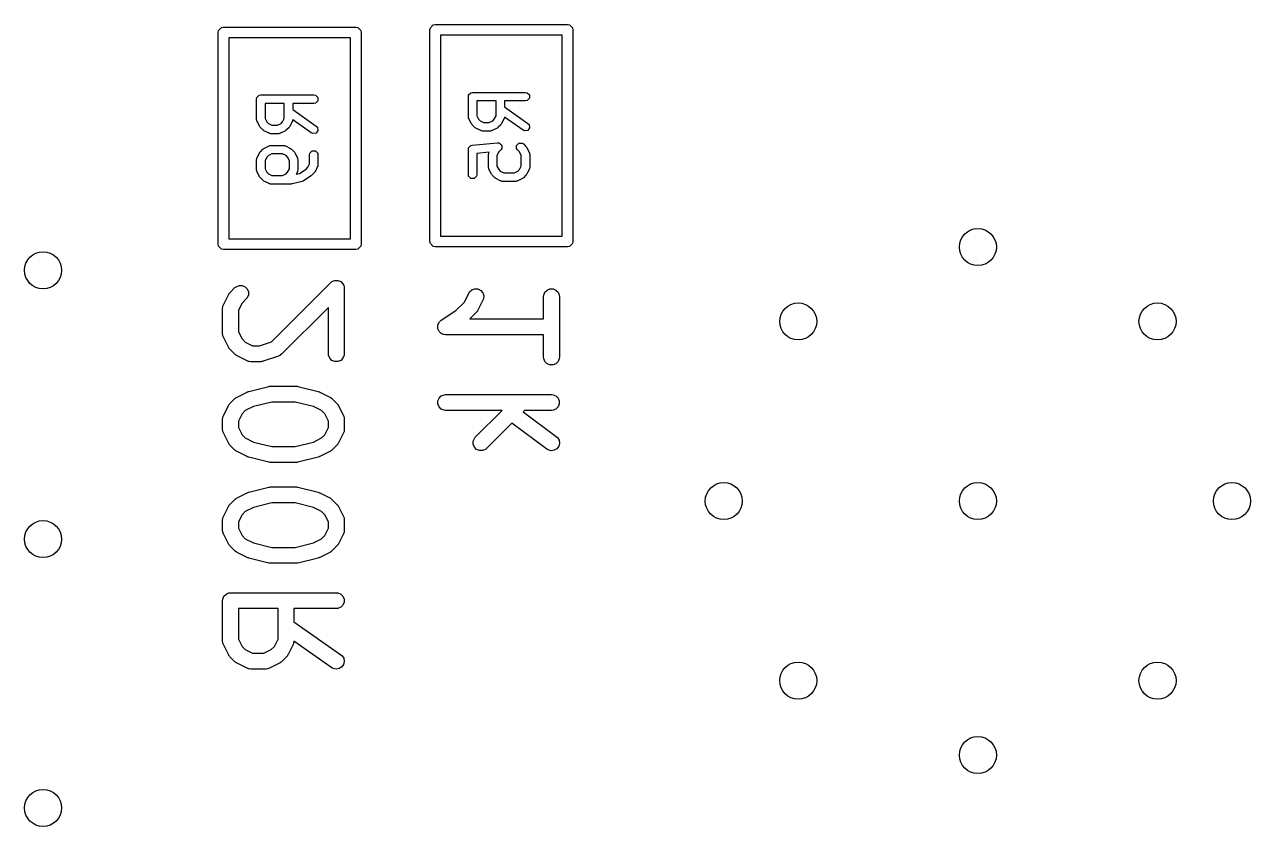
# Model space of a CAD drawing. Extents: x 0.29 to 2.1, y 0.2 to 2.1.
# Drawn here: x 1.6455 to 2.1014, y 0.2789 to 0.5773 of the extents above; entities that cross this region are included whole.
import ezdxf

# ---------------------------------------------------------------- set-up
doc = ezdxf.new("R2010")
doc.units = 0
doc.header["$MEASUREMENT"] = 0
doc.layers.add('BLACK', color=7, linetype='CONTINUOUS')

msp = doc.modelspace()

# ---------------------------------------------------------------- linework, layer by layer
at = {"layer": 'BLACK', "linetype": 'CONTINUOUS'}
for p, q in [((1.71752, 0.57431), (1.71767, 0.57506)), ((1.71767, 0.57506), (1.71873, 0.57613)), ((1.71873, 0.57613), (1.71949, 0.57628)), ((1.71949, 0.57628), (1.7687, 0.57628)), ((1.7687, 0.57628), (1.76945, 0.57613)), ((1.76945, 0.57613), (1.77052, 0.57506)), ((1.77052, 0.57506), (1.77067, 0.57431)), ((1.79626, 0.5753), (1.79641, 0.57605)), ((1.79626, 0.49656), (1.79626, 0.5753)), ((1.79641, 0.57605), (1.79748, 0.57711)), ((1.79748, 0.57711), (1.79823, 0.57726)), ((1.79823, 0.57726), (1.84744, 0.57726)), ((1.84744, 0.57726), (1.84819, 0.57711)), ((1.84819, 0.57711), (1.84926, 0.57605)), ((1.84926, 0.57605), (1.84941, 0.5753)), ((1.84941, 0.5753), (1.84941, 0.49656)), ((1.71752, 0.49557), (1.71752, 0.57431)), ((1.72146, 0.57234), (1.72146, 0.49754)), ((1.76673, 0.57234), (1.72146, 0.57234)), ((1.76673, 0.49754), (1.76673, 0.57234)), ((1.77067, 0.57431), (1.77067, 0.49557)), ((1.8002, 0.57333), (1.8002, 0.49852)), ((1.84547, 0.57333), (1.8002, 0.57333)), ((1.84547, 0.49852), (1.84547, 0.57333)), ((1.81064, 0.55106), (1.81149, 0.55191)), ((1.81149, 0.55191), (1.81209, 0.55203)), ((1.81209, 0.55203), (1.83178, 0.55203)), ((1.83178, 0.55203), (1.83238, 0.55191)), ((1.83238, 0.55191), (1.83323, 0.55106)), ((1.73178, 0.54947), (1.7319, 0.55007)), ((1.73178, 0.54197), (1.73178, 0.54947)), ((1.7319, 0.55007), (1.73275, 0.55093)), ((1.73275, 0.55093), (1.73335, 0.55105)), ((1.73335, 0.55105), (1.75304, 0.55105)), ((1.74209, 0.5479), (1.73493, 0.5479)), ((1.73493, 0.5479), (1.73493, 0.54234)), ((1.74209, 0.54234), (1.74209, 0.5479)), ((1.75304, 0.5479), (1.74524, 0.5479)), ((1.74524, 0.5479), (1.74524, 0.5456)), ((1.75304, 0.55105), (1.75364, 0.55093)), ((1.75364, 0.54802), (1.75304, 0.5479)), ((1.75364, 0.55093), (1.75449, 0.55007)), ((1.75449, 0.54887), (1.75364, 0.54802)), ((1.75449, 0.55007), (1.75449, 0.54887)), ((1.81052, 0.55045), (1.81064, 0.55106)), ((1.81052, 0.54296), (1.81052, 0.55045)), ((1.82083, 0.54888), (1.81367, 0.54888)), ((1.81367, 0.54888), (1.81367, 0.54333)), ((1.82083, 0.54333), (1.82083, 0.54888)), ((1.83178, 0.54888), (1.82398, 0.54888)), ((1.82398, 0.54888), (1.82398, 0.54659)), ((1.83238, 0.549), (1.83178, 0.54888)), ((1.83323, 0.54985), (1.83238, 0.549)), ((1.83323, 0.55106), (1.83323, 0.54985)), ((1.74524, 0.5456), (1.75394, 0.53951)), ((1.81053, 0.54288), (1.81052, 0.54296)), ((1.81052, 0.54284), (1.81053, 0.54288)), ((1.81059, 0.5426), (1.81052, 0.54284)), ((1.81064, 0.54235), (1.81059, 0.5426)), ((1.81367, 0.54333), (1.81432, 0.54201)), ((1.82017, 0.54201), (1.82083, 0.54333)), ((1.82391, 0.5426), (1.82386, 0.54235)), ((1.82395, 0.54276), (1.82391, 0.5426)), ((1.83087, 0.53792), (1.82395, 0.54276)), ((1.82398, 0.54659), (1.83268, 0.5405)), ((1.73179, 0.54189), (1.73178, 0.54197)), ((1.73178, 0.54186), (1.73179, 0.54189)), ((1.73185, 0.54162), (1.73178, 0.54186)), ((1.7319, 0.54137), (1.73185, 0.54162)), ((1.73192, 0.54134), (1.7319, 0.54137)), ((1.73194, 0.54127), (1.73192, 0.54134)), ((1.73288, 0.53939), (1.73194, 0.54127)), ((1.73304, 0.53919), (1.73288, 0.53939)), ((1.73318, 0.53898), (1.73304, 0.53919)), ((1.73411, 0.53805), (1.73318, 0.53898)), ((1.73432, 0.53791), (1.73411, 0.53805)), ((1.73493, 0.54234), (1.73558, 0.54103)), ((1.73558, 0.54103), (1.73616, 0.54045)), ((1.73616, 0.54045), (1.73747, 0.5398)), ((1.73747, 0.5398), (1.73954, 0.5398)), ((1.73954, 0.5398), (1.74086, 0.54045)), ((1.74086, 0.54045), (1.74143, 0.54103)), ((1.74143, 0.54103), (1.74209, 0.54234)), ((1.7429, 0.53805), (1.74269, 0.53791)), ((1.74384, 0.53898), (1.7429, 0.53805)), ((1.74398, 0.53919), (1.74384, 0.53898)), ((1.74413, 0.53939), (1.74398, 0.53919)), ((1.74507, 0.54127), (1.74413, 0.53939)), ((1.74509, 0.54134), (1.74507, 0.54127)), ((1.74512, 0.54137), (1.74509, 0.54134)), ((1.74517, 0.54162), (1.74512, 0.54137)), ((1.74521, 0.54178), (1.74517, 0.54162)), ((1.75213, 0.53693), (1.74521, 0.54178)), ((1.75394, 0.53951), (1.75437, 0.53907)), ((1.75437, 0.53907), (1.75457, 0.53788)), ((1.81066, 0.54233), (1.81064, 0.54235)), ((1.81068, 0.54225), (1.81066, 0.54233)), ((1.81162, 0.54038), (1.81068, 0.54225)), ((1.81178, 0.54018), (1.81162, 0.54038)), ((1.81192, 0.53997), (1.81178, 0.54018)), ((1.81285, 0.53903), (1.81192, 0.53997)), ((1.81306, 0.53889), (1.81285, 0.53903)), ((1.81326, 0.53873), (1.81306, 0.53889)), ((1.81514, 0.5378), (1.81326, 0.53873)), ((1.81432, 0.54201), (1.8149, 0.54144)), ((1.8149, 0.54144), (1.81621, 0.54078)), ((1.81621, 0.54078), (1.81828, 0.54078)), ((1.81828, 0.54078), (1.8196, 0.54144)), ((1.82123, 0.53873), (1.81936, 0.5378)), ((1.8196, 0.54144), (1.82017, 0.54201)), ((1.82143, 0.53889), (1.82123, 0.53873)), ((1.82164, 0.53903), (1.82143, 0.53889)), ((1.82258, 0.53997), (1.82164, 0.53903)), ((1.82272, 0.54018), (1.82258, 0.53997)), ((1.82287, 0.54038), (1.82272, 0.54018)), ((1.82381, 0.54225), (1.82287, 0.54038)), ((1.82383, 0.54233), (1.82381, 0.54225)), ((1.82386, 0.54235), (1.82383, 0.54233)), ((1.83332, 0.53887), (1.83262, 0.53788)), ((1.83268, 0.5405), (1.83311, 0.54005)), ((1.83311, 0.54005), (1.83332, 0.53887)), ((1.73452, 0.53775), (1.73432, 0.53791)), ((1.7364, 0.53681), (1.73452, 0.53775)), ((1.73647, 0.53679), (1.7364, 0.53681)), ((1.7365, 0.53677), (1.73647, 0.53679)), ((1.73675, 0.53672), (1.7365, 0.53677)), ((1.73699, 0.53665), (1.73675, 0.53672)), ((1.73702, 0.53666), (1.73699, 0.53665)), ((1.7371, 0.53665), (1.73702, 0.53666)), ((1.73991, 0.53665), (1.7371, 0.53665)), ((1.73999, 0.53666), (1.73991, 0.53665)), ((1.74003, 0.53665), (1.73999, 0.53666)), ((1.74027, 0.53672), (1.74003, 0.53665)), ((1.74052, 0.53677), (1.74027, 0.53672)), ((1.74054, 0.53679), (1.74052, 0.53677)), ((1.74062, 0.53681), (1.74054, 0.53679)), ((1.74249, 0.53775), (1.74062, 0.53681)), ((1.74269, 0.53791), (1.74249, 0.53775)), ((1.7527, 0.53668), (1.75213, 0.53693)), ((1.75388, 0.53689), (1.7527, 0.53668)), ((1.75457, 0.53788), (1.75388, 0.53689)), ((1.81521, 0.53778), (1.81514, 0.5378)), ((1.81524, 0.53775), (1.81521, 0.53778)), ((1.81549, 0.5377), (1.81524, 0.53775)), ((1.81573, 0.53764), (1.81549, 0.5377)), ((1.81576, 0.53765), (1.81573, 0.53764)), ((1.81584, 0.53763), (1.81576, 0.53765)), ((1.81865, 0.53763), (1.81584, 0.53763)), ((1.81873, 0.53765), (1.81865, 0.53763)), ((1.81877, 0.53764), (1.81873, 0.53765)), ((1.81901, 0.5377), (1.81877, 0.53764)), ((1.81926, 0.53775), (1.81901, 0.5377)), ((1.81928, 0.53778), (1.81926, 0.53775)), ((1.81936, 0.5378), (1.81928, 0.53778)), ((1.83144, 0.53767), (1.83087, 0.53792)), ((1.83262, 0.53788), (1.83144, 0.53767)), ((1.73194, 0.52768), (1.73288, 0.52955)), ((1.73288, 0.52955), (1.73304, 0.52975)), ((1.73304, 0.52975), (1.73318, 0.52996)), ((1.73318, 0.52996), (1.73411, 0.5309)), ((1.73411, 0.5309), (1.73432, 0.53104)), ((1.73432, 0.53104), (1.73452, 0.53119)), ((1.73452, 0.53119), (1.7364, 0.53213)), ((1.73747, 0.52915), (1.73616, 0.52849)), ((1.7364, 0.53213), (1.73647, 0.53215)), ((1.73647, 0.53215), (1.7365, 0.53218)), ((1.7365, 0.53218), (1.73675, 0.53223)), ((1.73675, 0.53223), (1.73699, 0.53229)), ((1.73699, 0.53229), (1.73702, 0.53228)), ((1.73702, 0.53228), (1.7371, 0.5323)), ((1.7371, 0.5323), (1.74179, 0.5323)), ((1.74142, 0.52915), (1.73747, 0.52915)), ((1.74273, 0.52849), (1.74142, 0.52915)), ((1.74179, 0.5323), (1.74187, 0.53228)), ((1.74187, 0.53228), (1.7419, 0.53229)), ((1.7419, 0.53229), (1.74214, 0.53223)), ((1.74214, 0.53223), (1.74239, 0.53218)), ((1.74239, 0.53218), (1.74242, 0.53215)), ((1.74242, 0.53215), (1.74249, 0.53213)), ((1.74249, 0.53213), (1.74437, 0.53119)), ((1.74437, 0.53119), (1.74457, 0.53104)), ((1.74457, 0.53104), (1.74478, 0.5309)), ((1.74478, 0.5309), (1.74571, 0.52996)), ((1.74571, 0.52996), (1.74585, 0.52975)), ((1.74585, 0.52975), (1.74601, 0.52955)), ((1.74601, 0.52955), (1.74695, 0.52768)), ((1.75146, 0.52885), (1.75158, 0.52945)), ((1.75158, 0.52945), (1.75243, 0.5303)), ((1.75243, 0.5303), (1.75364, 0.5303)), ((1.75364, 0.5303), (1.75449, 0.52945)), ((1.75449, 0.52945), (1.75461, 0.52885)), ((1.81052, 0.53077), (1.81059, 0.53115)), ((1.81052, 0.5214), (1.81052, 0.53077)), ((1.81058, 0.53122), (1.81062, 0.53126)), ((1.81059, 0.53115), (1.81058, 0.53122)), ((1.81062, 0.53126), (1.81064, 0.53137)), ((1.81064, 0.53137), (1.81101, 0.53175)), ((1.81101, 0.53175), (1.81135, 0.53216)), ((1.81135, 0.53216), (1.81146, 0.53219)), ((1.81146, 0.53219), (1.81149, 0.53222)), ((1.81149, 0.53222), (1.81157, 0.53222)), ((1.81157, 0.53222), (1.81194, 0.53234)), ((1.81194, 0.53234), (1.82131, 0.53327)), ((1.81829, 0.52981), (1.81367, 0.52934)), ((1.81367, 0.52934), (1.81367, 0.5214)), ((1.81802, 0.52901), (1.81809, 0.52925)), ((1.81803, 0.52897), (1.81802, 0.52901)), ((1.81802, 0.52889), (1.81803, 0.52897)), ((1.81802, 0.52421), (1.81802, 0.52889)), ((1.81809, 0.52925), (1.81814, 0.5295)), ((1.81814, 0.5295), (1.81816, 0.52952)), ((1.81816, 0.52952), (1.81818, 0.5296)), ((1.81818, 0.5296), (1.81829, 0.52981)), ((1.82182, 0.52984), (1.82117, 0.52852)), ((1.82131, 0.53327), (1.82192, 0.53321)), ((1.82258, 0.53059), (1.82182, 0.52984)), ((1.82192, 0.53321), (1.82199, 0.53316)), ((1.82199, 0.53316), (1.82207, 0.53316)), ((1.82207, 0.53316), (1.82244, 0.53279)), ((1.82244, 0.53279), (1.82285, 0.53245)), ((1.82292, 0.5311), (1.82258, 0.53059)), ((1.82285, 0.53245), (1.82286, 0.53237)), ((1.82286, 0.53237), (1.82292, 0.53231)), ((1.82292, 0.53231), (1.82292, 0.53178)), ((1.82292, 0.53178), (1.82297, 0.53125)), ((1.82297, 0.53125), (1.82292, 0.53119)), ((1.82292, 0.53119), (1.82292, 0.5311)), ((1.82845, 0.53231), (1.8293, 0.53316)), ((1.82845, 0.5311), (1.82845, 0.53231)), ((1.82879, 0.53059), (1.82845, 0.5311)), ((1.82955, 0.52984), (1.82879, 0.53059)), ((1.8293, 0.53316), (1.83051, 0.53316)), ((1.8302, 0.52852), (1.82955, 0.52984)), ((1.83051, 0.53316), (1.83102, 0.53282)), ((1.83102, 0.53282), (1.83195, 0.53188)), ((1.83195, 0.53188), (1.83209, 0.53167)), ((1.83209, 0.53167), (1.83225, 0.53147)), ((1.83225, 0.53147), (1.83319, 0.5296)), ((1.83319, 0.5296), (1.83321, 0.52952)), ((1.83321, 0.52952), (1.83323, 0.5295)), ((1.83323, 0.5295), (1.83328, 0.52925)), ((1.83328, 0.52925), (1.83335, 0.52901)), ((1.83335, 0.52901), (1.83334, 0.52897)), ((1.83334, 0.52897), (1.83335, 0.52889)), ((1.83335, 0.52889), (1.83335, 0.52421)), ((1.73178, 0.52708), (1.73185, 0.52733)), ((1.73179, 0.52705), (1.73178, 0.52708)), ((1.73178, 0.52697), (1.73179, 0.52705)), ((1.73178, 0.52322), (1.73178, 0.52697)), ((1.73185, 0.52733), (1.7319, 0.52758)), ((1.7319, 0.52758), (1.73192, 0.5276)), ((1.73192, 0.5276), (1.73194, 0.52768)), ((1.73558, 0.52792), (1.73493, 0.5266)), ((1.73493, 0.5266), (1.73493, 0.5236)), ((1.73616, 0.52849), (1.73558, 0.52792)), ((1.74331, 0.52792), (1.74273, 0.52849)), ((1.74396, 0.5266), (1.74331, 0.52792)), ((1.74396, 0.5236), (1.74396, 0.5266)), ((1.74695, 0.52768), (1.74697, 0.5276)), ((1.74697, 0.5276), (1.74699, 0.52758)), ((1.74699, 0.52758), (1.74704, 0.52733)), ((1.74704, 0.52733), (1.74711, 0.52708)), ((1.74711, 0.52708), (1.7471, 0.52705)), ((1.7471, 0.52705), (1.74711, 0.52697)), ((1.74711, 0.52697), (1.74711, 0.52322)), ((1.75081, 0.52416), (1.75146, 0.52547)), ((1.75146, 0.52547), (1.75146, 0.52885)), ((1.75445, 0.52439), (1.75351, 0.52252)), ((1.75447, 0.52447), (1.75445, 0.52439)), ((1.75449, 0.5245), (1.75447, 0.52447)), ((1.75454, 0.52474), (1.75449, 0.5245)), ((1.75461, 0.52499), (1.75454, 0.52474)), ((1.75461, 0.5251), (1.7546, 0.52502)), ((1.7546, 0.52502), (1.75461, 0.52499)), ((1.75461, 0.52885), (1.75461, 0.5251)), ((1.82117, 0.52852), (1.82117, 0.52458)), ((1.82117, 0.52458), (1.82182, 0.52327)), ((1.82955, 0.52327), (1.8302, 0.52458)), ((1.8302, 0.52458), (1.8302, 0.52852)), ((1.73179, 0.52315), (1.73178, 0.52322)), ((1.73178, 0.52311), (1.73179, 0.52315)), ((1.73185, 0.52287), (1.73178, 0.52311)), ((1.7319, 0.52262), (1.73185, 0.52287)), ((1.73192, 0.5226), (1.7319, 0.52262)), ((1.73194, 0.52252), (1.73192, 0.5226)), ((1.73288, 0.52064), (1.73194, 0.52252)), ((1.73304, 0.52045), (1.73288, 0.52064)), ((1.73318, 0.52024), (1.73304, 0.52045)), ((1.73411, 0.5193), (1.73318, 0.52024)), ((1.73493, 0.5236), (1.73558, 0.52228)), ((1.73558, 0.52228), (1.73616, 0.52171)), ((1.73616, 0.52171), (1.73747, 0.52105)), ((1.73747, 0.52105), (1.74142, 0.52105)), ((1.74142, 0.52105), (1.74273, 0.52171)), ((1.74273, 0.52171), (1.74331, 0.52228)), ((1.74331, 0.52228), (1.74396, 0.5236)), ((1.74695, 0.52252), (1.74647, 0.52156)), ((1.74647, 0.52156), (1.7477, 0.52187)), ((1.74697, 0.5226), (1.74695, 0.52252)), ((1.74699, 0.52262), (1.74697, 0.5226)), ((1.74704, 0.52287), (1.74699, 0.52262)), ((1.74711, 0.52311), (1.74704, 0.52287)), ((1.74711, 0.52322), (1.7471, 0.52315)), ((1.7471, 0.52315), (1.74711, 0.52311)), ((1.7477, 0.52187), (1.75016, 0.52351)), ((1.75204, 0.52098), (1.74922, 0.5191)), ((1.75016, 0.52351), (1.75081, 0.52416)), ((1.75215, 0.52109), (1.75204, 0.52098)), ((1.75228, 0.52117), (1.75215, 0.52109)), ((1.75321, 0.52211), (1.75228, 0.52117)), ((1.75335, 0.52232), (1.75321, 0.52211)), ((1.75351, 0.52252), (1.75335, 0.52232)), ((1.81064, 0.52079), (1.81052, 0.5214)), ((1.81149, 0.51994), (1.81064, 0.52079)), ((1.8127, 0.51994), (1.81149, 0.51994)), ((1.81355, 0.52079), (1.8127, 0.51994)), ((1.81367, 0.5214), (1.81355, 0.52079)), ((1.81803, 0.52413), (1.81802, 0.52421)), ((1.81802, 0.5241), (1.81803, 0.52413)), ((1.81809, 0.52385), (1.81802, 0.5241)), ((1.81814, 0.52361), (1.81809, 0.52385)), ((1.81816, 0.52358), (1.81814, 0.52361)), ((1.81818, 0.5235), (1.81816, 0.52358)), ((1.81912, 0.52163), (1.81818, 0.5235)), ((1.81928, 0.52143), (1.81912, 0.52163)), ((1.81942, 0.52122), (1.81928, 0.52143)), ((1.82035, 0.52028), (1.81942, 0.52122)), ((1.82056, 0.52014), (1.82035, 0.52028)), ((1.82076, 0.51999), (1.82056, 0.52014)), ((1.82264, 0.51905), (1.82076, 0.51999)), ((1.82182, 0.52327), (1.8224, 0.52269)), ((1.8224, 0.52269), (1.82371, 0.52203)), ((1.82371, 0.52203), (1.82766, 0.52203)), ((1.82766, 0.52203), (1.82897, 0.52269)), ((1.83061, 0.51999), (1.82873, 0.51905)), ((1.82897, 0.52269), (1.82955, 0.52327)), ((1.83081, 0.52014), (1.83061, 0.51999)), ((1.83102, 0.52028), (1.83081, 0.52014)), ((1.83195, 0.52122), (1.83102, 0.52028)), ((1.83209, 0.52143), (1.83195, 0.52122)), ((1.83225, 0.52163), (1.83209, 0.52143)), ((1.83319, 0.5235), (1.83225, 0.52163)), ((1.83321, 0.52358), (1.83319, 0.5235)), ((1.83323, 0.52361), (1.83321, 0.52358)), ((1.83328, 0.52385), (1.83323, 0.52361)), ((1.83335, 0.5241), (1.83328, 0.52385)), ((1.83335, 0.52421), (1.83334, 0.52413)), ((1.83334, 0.52413), (1.83335, 0.5241)), ((1.73432, 0.51916), (1.73411, 0.5193)), ((1.73452, 0.519), (1.73432, 0.51916)), ((1.7364, 0.51807), (1.73452, 0.519)), ((1.73647, 0.51804), (1.7364, 0.51807)), ((1.7365, 0.51802), (1.73647, 0.51804)), ((1.73675, 0.51797), (1.7365, 0.51802)), ((1.73699, 0.5179), (1.73675, 0.51797)), ((1.73702, 0.51791), (1.73699, 0.5179)), ((1.7371, 0.5179), (1.73702, 0.51791)), ((1.7446, 0.5179), (1.7371, 0.5179)), ((1.74479, 0.51794), (1.7446, 0.5179)), ((1.74498, 0.51795), (1.74479, 0.51794)), ((1.74873, 0.51888), (1.74498, 0.51795)), ((1.74898, 0.519), (1.74873, 0.51888)), ((1.74922, 0.5191), (1.74898, 0.519)), ((1.82271, 0.51903), (1.82264, 0.51905)), ((1.82274, 0.519), (1.82271, 0.51903)), ((1.82299, 0.51895), (1.82274, 0.519)), ((1.82323, 0.51889), (1.82299, 0.51895)), ((1.82326, 0.5189), (1.82323, 0.51889)), ((1.82334, 0.51888), (1.82326, 0.5189)), ((1.82803, 0.51888), (1.82334, 0.51888)), ((1.82811, 0.5189), (1.82803, 0.51888)), ((1.82814, 0.51889), (1.82811, 0.5189)), ((1.82838, 0.51895), (1.82814, 0.51889)), ((1.82863, 0.519), (1.82838, 0.51895)), ((1.82866, 0.51903), (1.82863, 0.519)), ((1.82873, 0.51905), (1.82866, 0.51903)), ((1.72146, 0.49754), (1.76673, 0.49754)), ((1.8002, 0.49852), (1.84547, 0.49852)), ((1.71767, 0.49482), (1.71752, 0.49557)), ((1.71873, 0.49375), (1.71767, 0.49482)), ((1.71949, 0.4936), (1.71873, 0.49375)), ((1.7687, 0.4936), (1.71949, 0.4936)), ((1.76945, 0.49375), (1.7687, 0.4936)), ((1.77052, 0.49482), (1.76945, 0.49375)), ((1.77067, 0.49557), (1.77052, 0.49482)), ((1.79641, 0.4958), (1.79626, 0.49656)), ((1.79748, 0.49474), (1.79641, 0.4958)), ((1.79823, 0.49459), (1.79748, 0.49474)), ((1.84744, 0.49459), (1.79823, 0.49459)), ((1.84819, 0.49474), (1.84744, 0.49459)), ((1.84926, 0.4958), (1.84819, 0.49474)), ((1.84941, 0.49656), (1.84926, 0.4958)), ((1.72187, 0.4775), (1.72374, 0.47938)), ((1.72374, 0.47938), (1.72419, 0.47974)), ((1.72419, 0.47974), (1.72525, 0.48018)), ((1.72525, 0.48018), (1.72641, 0.48018)), ((1.72641, 0.48018), (1.72747, 0.47974)), ((1.72747, 0.47974), (1.72828, 0.47893)), ((1.72828, 0.47893), (1.72873, 0.47786)), ((1.73736, 0.45925), (1.75936, 0.48125)), ((1.75936, 0.48125), (1.75981, 0.48162)), ((1.75981, 0.48162), (1.76056, 0.48193)), ((1.76056, 0.48193), (1.76087, 0.48206)), ((1.76087, 0.48206), (1.76203, 0.48206)), ((1.76203, 0.48206), (1.76309, 0.48162)), ((1.76309, 0.48162), (1.7639, 0.4808)), ((1.7639, 0.4808), (1.76416, 0.48018)), ((1.76416, 0.48018), (1.76435, 0.47974)), ((1.76435, 0.47974), (1.7644, 0.47916)), ((1.7644, 0.47916), (1.7644, 0.45479)), ((1.81187, 0.47861), (1.81296, 0.47897)), ((1.81296, 0.47897), (1.81411, 0.47889)), ((1.81411, 0.47889), (1.81514, 0.47837)), ((1.83981, 0.4785), (1.84087, 0.47894)), ((1.84087, 0.47894), (1.84203, 0.47894)), ((1.84203, 0.47894), (1.84309, 0.4785)), ((1.71944, 0.47298), (1.72131, 0.47673)), ((1.72131, 0.47673), (1.72147, 0.47698)), ((1.72147, 0.47698), (1.7215, 0.47705)), ((1.7215, 0.47705), (1.72157, 0.47713)), ((1.72157, 0.47713), (1.72162, 0.47722)), ((1.72162, 0.47722), (1.72168, 0.47727)), ((1.72168, 0.47727), (1.72187, 0.4775)), ((1.72792, 0.4752), (1.72638, 0.47366)), ((1.72828, 0.47565), (1.72792, 0.4752)), ((1.72873, 0.47671), (1.72828, 0.47565)), ((1.72873, 0.47786), (1.72873, 0.47671)), ((1.80903, 0.47404), (1.81069, 0.47736)), ((1.81069, 0.47736), (1.811, 0.47785)), ((1.811, 0.47785), (1.81187, 0.47861)), ((1.81597, 0.47472), (1.81409, 0.47097)), ((1.81514, 0.47837), (1.81589, 0.4775)), ((1.81589, 0.4775), (1.81626, 0.47641)), ((1.81618, 0.47526), (1.81597, 0.47472)), ((1.81626, 0.47641), (1.81618, 0.47526)), ((1.8385, 0.47604), (1.83855, 0.47662)), ((1.8385, 0.46775), (1.8385, 0.47604)), ((1.83855, 0.47662), (1.83899, 0.47768)), ((1.83899, 0.47768), (1.83981, 0.4785)), ((1.84309, 0.4785), (1.8439, 0.47768)), ((1.8439, 0.47768), (1.84435, 0.47662)), ((1.84435, 0.47662), (1.8444, 0.47604)), ((1.8444, 0.47604), (1.8444, 0.45355)), ((1.71913, 0.47166), (1.71918, 0.47224)), ((1.71913, 0.46229), (1.71913, 0.47166)), ((1.71918, 0.47224), (1.71922, 0.47234)), ((1.71922, 0.47234), (1.71923, 0.47244)), ((1.71923, 0.47244), (1.71944, 0.47298)), ((1.72638, 0.47366), (1.72503, 0.47097)), ((1.72503, 0.47097), (1.72503, 0.46299)), ((1.7585, 0.47203), (1.74104, 0.45458)), ((1.7585, 0.45479), (1.7585, 0.47203)), ((1.80044, 0.46725), (1.80582, 0.47084)), ((1.80582, 0.47084), (1.80903, 0.47404)), ((1.81354, 0.4702), (1.81108, 0.46775)), ((1.81373, 0.47043), (1.81354, 0.4702)), ((1.81379, 0.47048), (1.81373, 0.47043)), ((1.81384, 0.47057), (1.81379, 0.47048)), ((1.81391, 0.47065), (1.81384, 0.47057)), ((1.81394, 0.47072), (1.81391, 0.47065)), ((1.81409, 0.47097), (1.81394, 0.47072)), ((1.79913, 0.4648), (1.79918, 0.46508)), ((1.79918, 0.46537), (1.7993, 0.46564)), ((1.79918, 0.46508), (1.79918, 0.46537)), ((1.7993, 0.46564), (1.79935, 0.46593)), ((1.79935, 0.46593), (1.79951, 0.46617)), ((1.79951, 0.46617), (1.79962, 0.46643)), ((1.79962, 0.46643), (1.79983, 0.46664)), ((1.79983, 0.46664), (1.79999, 0.46688)), ((1.79999, 0.46688), (1.80044, 0.46725)), ((1.80044, 0.46725), (1.80044, 0.46725)), ((1.80044, 0.46725), (1.80044, 0.46725)), ((1.80044, 0.46725), (1.80044, 0.46725)), ((1.81108, 0.46775), (1.8385, 0.46775)), ((1.71918, 0.46171), (1.71913, 0.46229)), ((1.71922, 0.46162), (1.71918, 0.46171)), ((1.71923, 0.46151), (1.71922, 0.46162)), ((1.71944, 0.46097), (1.71923, 0.46151)), ((1.72131, 0.45722), (1.71944, 0.46097)), ((1.72503, 0.46299), (1.72638, 0.46029)), ((1.79918, 0.46451), (1.79913, 0.4648)), ((1.79918, 0.46422), (1.79918, 0.46451)), ((1.79929, 0.46395), (1.79918, 0.46422)), ((1.79935, 0.46367), (1.79929, 0.46395)), ((1.79951, 0.46342), (1.79935, 0.46367)), ((1.79962, 0.46315), (1.79951, 0.46342)), ((1.79983, 0.46295), (1.79962, 0.46315)), ((1.79999, 0.46271), (1.79983, 0.46295)), ((1.80023, 0.46255), (1.79999, 0.46271)), ((1.80044, 0.46234), (1.80023, 0.46255)), ((1.80071, 0.46223), (1.80044, 0.46234)), ((1.80095, 0.46207), (1.80071, 0.46223)), ((1.80123, 0.46201), (1.80095, 0.46207)), ((1.8015, 0.4619), (1.80123, 0.46201)), ((1.80207, 0.46184), (1.8015, 0.4619)), ((1.80208, 0.46184), (1.80207, 0.46184)), ((1.8385, 0.46184), (1.80208, 0.46184)), ((1.80208, 0.46184), (1.80208, 0.46184)), ((1.80208, 0.46184), (1.80208, 0.46184)), ((1.8385, 0.45355), (1.8385, 0.46184)), ((1.72147, 0.45697), (1.72131, 0.45722)), ((1.7215, 0.4569), (1.72147, 0.45697)), ((1.72157, 0.45682), (1.7215, 0.4569)), ((1.72162, 0.45673), (1.72157, 0.45682)), ((1.72168, 0.45668), (1.72162, 0.45673)), ((1.72187, 0.45645), (1.72168, 0.45668)), ((1.72374, 0.45458), (1.72187, 0.45645)), ((1.72638, 0.46029), (1.72758, 0.45909)), ((1.72758, 0.45909), (1.73028, 0.45774)), ((1.73028, 0.45774), (1.73285, 0.45774)), ((1.73285, 0.45774), (1.73736, 0.45925)), ((1.72397, 0.45439), (1.72374, 0.45458)), ((1.72402, 0.45433), (1.72397, 0.45439)), ((1.72411, 0.45428), (1.72402, 0.45433)), ((1.72419, 0.45421), (1.72411, 0.45428)), ((1.72426, 0.45418), (1.72419, 0.45421)), ((1.72451, 0.45402), (1.72426, 0.45418)), ((1.72826, 0.45215), (1.72451, 0.45402)), ((1.7288, 0.45194), (1.72826, 0.45215)), ((1.7289, 0.45193), (1.7288, 0.45194)), ((1.729, 0.45189), (1.7289, 0.45193)), ((1.72958, 0.45184), (1.729, 0.45189)), ((1.73333, 0.45184), (1.72958, 0.45184)), ((1.73362, 0.45187), (1.73333, 0.45184)), ((1.7337, 0.45186), (1.73362, 0.45187)), ((1.7338, 0.45188), (1.7337, 0.45186)), ((1.7339, 0.45189), (1.7338, 0.45188)), ((1.73398, 0.45192), (1.7339, 0.45189)), ((1.73426, 0.45199), (1.73398, 0.45192)), ((1.73989, 0.45386), (1.73426, 0.45199)), ((1.74041, 0.4541), (1.73989, 0.45386)), ((1.74049, 0.45417), (1.74041, 0.4541)), ((1.74059, 0.45421), (1.74049, 0.45417)), ((1.74104, 0.45458), (1.74059, 0.45421)), ((1.75855, 0.45421), (1.7585, 0.45479)), ((1.75899, 0.45315), (1.75855, 0.45421)), ((1.75981, 0.45233), (1.75899, 0.45315)), ((1.76087, 0.45189), (1.75981, 0.45233)), ((1.76203, 0.45189), (1.76087, 0.45189)), ((1.76309, 0.45233), (1.76203, 0.45189)), ((1.7639, 0.45315), (1.76309, 0.45233)), ((1.76435, 0.45421), (1.7639, 0.45315)), ((1.7644, 0.45479), (1.76435, 0.45421)), ((1.83855, 0.45297), (1.8385, 0.45355)), ((1.83899, 0.4519), (1.83855, 0.45297)), ((1.83981, 0.45109), (1.83899, 0.4519)), ((1.8439, 0.4519), (1.84309, 0.45109)), ((1.84435, 0.45297), (1.8439, 0.4519)), ((1.8444, 0.45355), (1.84435, 0.45297)), ((1.84087, 0.45065), (1.83981, 0.45109)), ((1.84203, 0.45065), (1.84087, 0.45065)), ((1.84309, 0.45109), (1.84203, 0.45065)), ((1.72886, 0.44078), (1.73636, 0.44266)), ((1.73636, 0.44266), (1.73646, 0.44267)), ((1.73646, 0.44267), (1.7365, 0.44269)), ((1.7365, 0.44269), (1.73672, 0.44271)), ((1.73672, 0.44271), (1.73693, 0.44274)), ((1.73693, 0.44274), (1.73698, 0.44273)), ((1.73698, 0.44273), (1.73708, 0.44274)), ((1.73708, 0.44274), (1.74645, 0.44274)), ((1.74645, 0.44274), (1.74655, 0.44273)), ((1.74655, 0.44273), (1.74659, 0.44274)), ((1.74659, 0.44274), (1.74681, 0.44271)), ((1.74681, 0.44271), (1.74703, 0.44269)), ((1.74703, 0.44269), (1.74707, 0.44267)), ((1.74707, 0.44267), (1.74717, 0.44266)), ((1.74717, 0.44266), (1.75467, 0.44078)), ((1.72187, 0.43626), (1.72374, 0.43813)), ((1.72374, 0.43813), (1.72397, 0.43832)), ((1.72397, 0.43832), (1.72402, 0.43838)), ((1.72402, 0.43838), (1.72411, 0.43843)), ((1.72411, 0.43843), (1.72419, 0.4385)), ((1.72419, 0.4385), (1.72426, 0.43853)), ((1.72426, 0.43853), (1.72451, 0.43868)), ((1.72451, 0.43868), (1.72826, 0.44056)), ((1.72826, 0.44056), (1.7283, 0.44057)), ((1.7283, 0.44057), (1.72832, 0.44059)), ((1.72832, 0.44059), (1.72856, 0.44067)), ((1.72856, 0.44067), (1.7288, 0.44077)), ((1.7288, 0.44077), (1.72882, 0.44077)), ((1.72882, 0.44077), (1.72886, 0.44078)), ((1.75467, 0.44078), (1.75471, 0.44077)), ((1.75471, 0.44077), (1.75473, 0.44077)), ((1.75473, 0.44077), (1.75497, 0.44067)), ((1.75497, 0.44067), (1.75521, 0.44059)), ((1.75521, 0.44059), (1.75523, 0.44057)), ((1.75523, 0.44057), (1.75527, 0.44056)), ((1.75527, 0.44056), (1.75902, 0.43868)), ((1.75902, 0.43868), (1.75927, 0.43853)), ((1.75927, 0.43853), (1.75934, 0.4385)), ((1.75934, 0.4385), (1.75942, 0.43843)), ((1.75942, 0.43843), (1.75951, 0.43838)), ((1.75951, 0.43838), (1.75956, 0.43832)), ((1.75956, 0.43832), (1.75979, 0.43813)), ((1.75979, 0.43813), (1.76166, 0.43626)), ((1.79918, 0.43725), (1.79962, 0.43831)), ((1.79962, 0.43831), (1.80044, 0.43913)), ((1.80044, 0.43913), (1.8015, 0.43957)), ((1.8015, 0.43957), (1.80208, 0.43963)), ((1.80208, 0.43963), (1.84145, 0.43963)), ((1.84145, 0.43963), (1.84203, 0.43957)), ((1.84203, 0.43957), (1.84309, 0.43913)), ((1.84309, 0.43913), (1.8439, 0.43831)), ((1.8439, 0.43831), (1.84435, 0.43725)), ((1.71944, 0.43174), (1.72131, 0.43549)), ((1.72131, 0.43549), (1.72147, 0.43574)), ((1.72147, 0.43574), (1.7215, 0.43581)), ((1.7215, 0.43581), (1.72157, 0.43589)), ((1.72157, 0.43589), (1.72162, 0.43598)), ((1.72162, 0.43598), (1.72168, 0.43603)), ((1.72168, 0.43603), (1.72187, 0.43626)), ((1.72758, 0.43362), (1.72638, 0.43242)), ((1.73061, 0.43513), (1.72758, 0.43362)), ((1.73744, 0.43684), (1.73061, 0.43513)), ((1.74609, 0.43684), (1.73744, 0.43684)), ((1.75292, 0.43513), (1.74609, 0.43684)), ((1.75595, 0.43362), (1.75292, 0.43513)), ((1.75715, 0.43242), (1.75595, 0.43362)), ((1.76166, 0.43626), (1.76185, 0.43603)), ((1.76185, 0.43603), (1.76191, 0.43598)), ((1.76191, 0.43598), (1.76196, 0.43589)), ((1.76196, 0.43589), (1.76203, 0.43581)), ((1.76203, 0.43581), (1.76206, 0.43574)), ((1.76206, 0.43574), (1.76222, 0.43549)), ((1.76222, 0.43549), (1.76409, 0.43174)), ((1.79918, 0.4361), (1.79918, 0.43725)), ((1.79962, 0.43503), (1.79918, 0.4361)), ((1.80044, 0.43422), (1.79962, 0.43503)), ((1.8015, 0.43378), (1.80044, 0.43422)), ((1.80208, 0.43372), (1.8015, 0.43378)), ((1.82307, 0.43372), (1.80208, 0.43372)), ((1.81311, 0.42376), (1.82307, 0.43372)), ((1.83142, 0.43372), (1.83095, 0.43324)), ((1.83095, 0.43324), (1.84322, 0.42404)), ((1.84145, 0.43372), (1.83142, 0.43372)), ((1.84203, 0.43378), (1.84145, 0.43372)), ((1.84309, 0.43422), (1.84203, 0.43378)), ((1.8439, 0.43503), (1.84309, 0.43422)), ((1.84435, 0.4361), (1.8439, 0.43503)), ((1.84435, 0.43725), (1.84435, 0.4361)), ((1.71913, 0.43042), (1.71918, 0.43099)), ((1.71913, 0.42667), (1.71913, 0.43042)), ((1.71918, 0.43099), (1.71922, 0.43109)), ((1.71922, 0.43109), (1.71923, 0.4312)), ((1.71923, 0.4312), (1.71944, 0.43174)), ((1.72638, 0.43242), (1.72503, 0.42972)), ((1.72503, 0.42972), (1.72503, 0.42737)), ((1.7585, 0.42972), (1.75715, 0.43242)), ((1.7585, 0.42737), (1.7585, 0.42972)), ((1.76409, 0.43174), (1.7643, 0.4312)), ((1.7643, 0.4312), (1.76431, 0.43109)), ((1.76431, 0.43109), (1.76435, 0.43099)), ((1.76435, 0.43099), (1.7644, 0.43042)), ((1.7644, 0.43042), (1.7644, 0.42667)), ((1.82673, 0.42902), (1.81729, 0.41959)), ((1.83968, 0.41931), (1.82673, 0.42902)), ((1.71918, 0.42609), (1.71913, 0.42667)), ((1.71922, 0.42599), (1.71918, 0.42609)), ((1.71923, 0.42589), (1.71922, 0.42599)), ((1.71944, 0.42535), (1.71923, 0.42589)), ((1.72131, 0.4216), (1.71944, 0.42535)), ((1.72503, 0.42737), (1.72638, 0.42467)), ((1.72638, 0.42467), (1.72758, 0.42347)), ((1.75595, 0.42347), (1.75715, 0.42467)), ((1.75715, 0.42467), (1.7585, 0.42737)), ((1.76409, 0.42535), (1.76222, 0.4216)), ((1.7643, 0.42589), (1.76409, 0.42535)), ((1.76431, 0.42599), (1.7643, 0.42589)), ((1.76435, 0.42609), (1.76431, 0.42599)), ((1.7644, 0.42667), (1.76435, 0.42609)), ((1.84322, 0.42404), (1.84365, 0.42365)), ((1.72147, 0.42135), (1.72131, 0.4216)), ((1.7215, 0.42128), (1.72147, 0.42135)), ((1.72157, 0.4212), (1.7215, 0.42128)), ((1.72162, 0.42111), (1.72157, 0.4212)), ((1.72168, 0.42106), (1.72162, 0.42111)), ((1.72187, 0.42083), (1.72168, 0.42106)), ((1.72374, 0.41896), (1.72187, 0.42083)), ((1.72758, 0.42347), (1.73061, 0.42196)), ((1.73061, 0.42196), (1.73744, 0.42025)), ((1.73744, 0.42025), (1.74609, 0.42025)), ((1.74609, 0.42025), (1.75292, 0.42196)), ((1.75292, 0.42196), (1.75595, 0.42347)), ((1.76166, 0.42083), (1.75979, 0.41896)), ((1.76185, 0.42106), (1.76166, 0.42083)), ((1.76191, 0.42111), (1.76185, 0.42106)), ((1.76196, 0.4212), (1.76191, 0.42111)), ((1.76203, 0.42128), (1.76196, 0.4212)), ((1.76206, 0.42135), (1.76203, 0.42128)), ((1.76222, 0.4216), (1.76206, 0.42135)), ((1.81231, 0.42225), (1.81275, 0.42331)), ((1.81231, 0.4211), (1.81231, 0.42225)), ((1.81275, 0.42003), (1.81231, 0.4211)), ((1.81275, 0.42331), (1.81311, 0.42376)), ((1.81356, 0.41922), (1.81275, 0.42003)), ((1.81729, 0.41959), (1.81684, 0.41922)), ((1.84342, 0.41948), (1.84243, 0.41889)), ((1.84411, 0.4204), (1.84342, 0.41948)), ((1.84365, 0.42365), (1.84424, 0.42265)), ((1.8444, 0.42151), (1.84411, 0.4204)), ((1.84424, 0.42265), (1.8444, 0.42151)), ((1.72397, 0.41877), (1.72374, 0.41896)), ((1.72402, 0.41871), (1.72397, 0.41877)), ((1.72411, 0.41866), (1.72402, 0.41871)), ((1.72419, 0.41859), (1.72411, 0.41866)), ((1.72426, 0.41856), (1.72419, 0.41859)), ((1.72451, 0.4184), (1.72426, 0.41856)), ((1.72826, 0.41653), (1.72451, 0.4184)), ((1.7283, 0.41651), (1.72826, 0.41653)), ((1.72832, 0.4165), (1.7283, 0.41651)), ((1.72856, 0.41641), (1.72832, 0.4165)), ((1.7288, 0.41632), (1.72856, 0.41641)), ((1.72882, 0.41632), (1.7288, 0.41632)), ((1.72886, 0.4163), (1.72882, 0.41632)), ((1.73636, 0.41443), (1.72886, 0.4163)), ((1.75467, 0.4163), (1.74717, 0.41443)), ((1.75471, 0.41632), (1.75467, 0.4163)), ((1.75473, 0.41632), (1.75471, 0.41632)), ((1.75497, 0.41641), (1.75473, 0.41632)), ((1.75521, 0.4165), (1.75497, 0.41641)), ((1.75523, 0.41651), (1.75521, 0.4165)), ((1.75527, 0.41653), (1.75523, 0.41651)), ((1.75902, 0.4184), (1.75527, 0.41653)), ((1.75927, 0.41856), (1.75902, 0.4184)), ((1.75934, 0.41859), (1.75927, 0.41856)), ((1.75942, 0.41866), (1.75934, 0.41859)), ((1.75951, 0.41871), (1.75942, 0.41866)), ((1.75956, 0.41877), (1.75951, 0.41871)), ((1.75979, 0.41896), (1.75956, 0.41877)), ((1.81463, 0.41878), (1.81356, 0.41922)), ((1.81578, 0.41878), (1.81463, 0.41878)), ((1.81684, 0.41922), (1.81578, 0.41878)), ((1.84017, 0.41901), (1.83968, 0.41931)), ((1.84129, 0.41873), (1.84017, 0.41901)), ((1.84243, 0.41889), (1.84129, 0.41873)), ((1.73646, 0.41442), (1.73636, 0.41443)), ((1.7365, 0.4144), (1.73646, 0.41442)), ((1.73672, 0.41438), (1.7365, 0.4144)), ((1.73693, 0.41435), (1.73672, 0.41438)), ((1.73698, 0.41435), (1.73693, 0.41435)), ((1.73708, 0.41434), (1.73698, 0.41435)), ((1.74645, 0.41434), (1.73708, 0.41434)), ((1.74655, 0.41435), (1.74645, 0.41434)), ((1.74659, 0.41435), (1.74655, 0.41435)), ((1.74681, 0.41438), (1.74659, 0.41435)), ((1.74703, 0.4144), (1.74681, 0.41438)), ((1.74707, 0.41442), (1.74703, 0.4144)), ((1.74717, 0.41443), (1.74707, 0.41442)), ((1.72451, 0.40119), (1.72826, 0.40306)), ((1.72826, 0.40306), (1.7283, 0.40308)), ((1.7283, 0.40308), (1.72832, 0.40309)), ((1.72832, 0.40309), (1.72856, 0.40318)), ((1.72856, 0.40318), (1.7288, 0.40327)), ((1.7288, 0.40327), (1.72882, 0.40327)), ((1.72882, 0.40327), (1.72886, 0.40329)), ((1.72886, 0.40329), (1.73636, 0.40516)), ((1.73636, 0.40516), (1.73646, 0.40518)), ((1.73646, 0.40518), (1.7365, 0.40519)), ((1.7365, 0.40519), (1.73672, 0.40521)), ((1.73672, 0.40521), (1.73693, 0.40525)), ((1.73693, 0.40525), (1.73698, 0.40524)), ((1.73698, 0.40524), (1.73708, 0.40525)), ((1.73708, 0.40525), (1.74645, 0.40525)), ((1.74645, 0.40525), (1.74655, 0.40524)), ((1.74655, 0.40524), (1.74659, 0.40525)), ((1.74659, 0.40525), (1.74681, 0.40521)), ((1.74681, 0.40521), (1.74703, 0.40519)), ((1.74703, 0.40519), (1.74707, 0.40518)), ((1.74707, 0.40518), (1.74717, 0.40516)), ((1.74717, 0.40516), (1.75467, 0.40329)), ((1.75467, 0.40329), (1.75471, 0.40327)), ((1.75471, 0.40327), (1.75473, 0.40327)), ((1.75473, 0.40327), (1.75497, 0.40318)), ((1.75497, 0.40318), (1.75521, 0.40309)), ((1.75521, 0.40309), (1.75523, 0.40308)), ((1.75523, 0.40308), (1.75527, 0.40306)), ((1.75527, 0.40306), (1.75902, 0.40119)), ((1.71944, 0.39424), (1.72131, 0.39799)), ((1.72131, 0.39799), (1.72147, 0.39824)), ((1.72147, 0.39824), (1.7215, 0.39831)), ((1.7215, 0.39831), (1.72157, 0.39839)), ((1.72157, 0.39839), (1.72162, 0.39848)), ((1.72162, 0.39848), (1.72168, 0.39853)), ((1.72168, 0.39853), (1.72187, 0.39876)), ((1.72187, 0.39876), (1.72374, 0.40063)), ((1.72374, 0.40063), (1.72397, 0.40082)), ((1.72397, 0.40082), (1.72402, 0.40088)), ((1.72402, 0.40088), (1.72411, 0.40094)), ((1.72411, 0.40094), (1.72419, 0.401)), ((1.72419, 0.401), (1.72426, 0.40103)), ((1.72426, 0.40103), (1.72451, 0.40119)), ((1.73061, 0.39764), (1.72758, 0.39612)), ((1.73744, 0.39934), (1.73061, 0.39764)), ((1.74609, 0.39934), (1.73744, 0.39934)), ((1.75292, 0.39764), (1.74609, 0.39934)), ((1.75595, 0.39612), (1.75292, 0.39764)), ((1.75902, 0.40119), (1.75927, 0.40103)), ((1.75927, 0.40103), (1.75934, 0.401)), ((1.75934, 0.401), (1.75942, 0.40094)), ((1.75942, 0.40094), (1.75951, 0.40088)), ((1.75951, 0.40088), (1.75956, 0.40082)), ((1.75956, 0.40082), (1.75979, 0.40063)), ((1.75979, 0.40063), (1.76166, 0.39876)), ((1.76166, 0.39876), (1.76185, 0.39853)), ((1.76185, 0.39853), (1.76191, 0.39848)), ((1.76191, 0.39848), (1.76196, 0.39839)), ((1.76196, 0.39839), (1.76203, 0.39831)), ((1.76203, 0.39831), (1.76206, 0.39824)), ((1.76206, 0.39824), (1.76222, 0.39799)), ((1.76222, 0.39799), (1.76409, 0.39424)), ((1.71913, 0.39292), (1.71918, 0.3935)), ((1.71913, 0.38917), (1.71913, 0.39292)), ((1.71918, 0.3935), (1.71922, 0.3936)), ((1.71922, 0.3936), (1.71923, 0.3937)), ((1.71923, 0.3937), (1.71944, 0.39424)), ((1.72638, 0.39492), (1.72503, 0.39223)), ((1.72503, 0.39223), (1.72503, 0.38987)), ((1.72758, 0.39612), (1.72638, 0.39492)), ((1.75715, 0.39492), (1.75595, 0.39612)), ((1.7585, 0.39223), (1.75715, 0.39492)), ((1.7585, 0.38987), (1.7585, 0.39223)), ((1.76409, 0.39424), (1.7643, 0.3937)), ((1.7643, 0.3937), (1.76431, 0.3936)), ((1.76431, 0.3936), (1.76435, 0.3935)), ((1.76435, 0.3935), (1.7644, 0.39292)), ((1.7644, 0.39292), (1.7644, 0.38917)), ((1.71918, 0.3886), (1.71913, 0.38917)), ((1.71922, 0.3885), (1.71918, 0.3886)), ((1.71923, 0.38839), (1.71922, 0.3885)), ((1.71944, 0.38785), (1.71923, 0.38839)), ((1.72131, 0.3841), (1.71944, 0.38785)), ((1.72503, 0.38987), (1.72638, 0.38717)), ((1.75715, 0.38717), (1.7585, 0.38987)), ((1.76409, 0.38785), (1.76222, 0.3841)), ((1.7643, 0.38839), (1.76409, 0.38785)), ((1.76431, 0.3885), (1.7643, 0.38839)), ((1.76435, 0.3886), (1.76431, 0.3885)), ((1.7644, 0.38917), (1.76435, 0.3886)), ((1.72147, 0.38386), (1.72131, 0.3841)), ((1.7215, 0.38378), (1.72147, 0.38386)), ((1.72157, 0.3837), (1.7215, 0.38378)), ((1.72162, 0.38361), (1.72157, 0.3837)), ((1.72168, 0.38356), (1.72162, 0.38361)), ((1.72187, 0.38334), (1.72168, 0.38356)), ((1.72374, 0.38146), (1.72187, 0.38334)), ((1.72638, 0.38717), (1.72758, 0.38598)), ((1.72758, 0.38598), (1.73061, 0.38446)), ((1.73061, 0.38446), (1.73744, 0.38275)), ((1.74609, 0.38275), (1.75292, 0.38446)), ((1.75292, 0.38446), (1.75595, 0.38598)), ((1.75595, 0.38598), (1.75715, 0.38717)), ((1.76166, 0.38334), (1.75979, 0.38146)), ((1.76185, 0.38356), (1.76166, 0.38334)), ((1.76191, 0.38361), (1.76185, 0.38356)), ((1.76196, 0.3837), (1.76191, 0.38361)), ((1.76203, 0.38378), (1.76196, 0.3837)), ((1.76206, 0.38386), (1.76203, 0.38378)), ((1.76222, 0.3841), (1.76206, 0.38386)), ((1.72397, 0.38128), (1.72374, 0.38146)), ((1.72402, 0.38122), (1.72397, 0.38128)), ((1.72411, 0.38116), (1.72402, 0.38122)), ((1.72419, 0.38109), (1.72411, 0.38116)), ((1.72426, 0.38106), (1.72419, 0.38109)), ((1.72451, 0.38091), (1.72426, 0.38106)), ((1.72826, 0.37903), (1.72451, 0.38091)), ((1.7283, 0.37902), (1.72826, 0.37903)), ((1.72832, 0.379), (1.7283, 0.37902)), ((1.72856, 0.37892), (1.72832, 0.379)), ((1.7288, 0.37883), (1.72856, 0.37892)), ((1.72882, 0.37882), (1.7288, 0.37883)), ((1.72886, 0.37881), (1.72882, 0.37882)), ((1.73636, 0.37693), (1.72886, 0.37881)), ((1.73744, 0.38275), (1.74609, 0.38275)), ((1.75467, 0.37881), (1.74717, 0.37693)), ((1.75471, 0.37882), (1.75467, 0.37881)), ((1.75473, 0.37883), (1.75471, 0.37882)), ((1.75497, 0.37892), (1.75473, 0.37883)), ((1.75521, 0.379), (1.75497, 0.37892)), ((1.75523, 0.37902), (1.75521, 0.379)), ((1.75527, 0.37903), (1.75523, 0.37902)), ((1.75902, 0.38091), (1.75527, 0.37903)), ((1.75927, 0.38106), (1.75902, 0.38091)), ((1.75934, 0.38109), (1.75927, 0.38106)), ((1.75942, 0.38116), (1.75934, 0.38109)), ((1.75951, 0.38122), (1.75942, 0.38116)), ((1.75956, 0.38128), (1.75951, 0.38122)), ((1.75979, 0.38146), (1.75956, 0.38128)), ((1.73646, 0.37692), (1.73636, 0.37693)), ((1.7365, 0.3769), (1.73646, 0.37692)), ((1.73672, 0.37688), (1.7365, 0.3769)), ((1.73693, 0.37685), (1.73672, 0.37688)), ((1.73698, 0.37686), (1.73693, 0.37685)), ((1.73708, 0.37685), (1.73698, 0.37686)), ((1.74645, 0.37685), (1.73708, 0.37685)), ((1.74655, 0.37686), (1.74645, 0.37685)), ((1.74659, 0.37685), (1.74655, 0.37686)), ((1.74681, 0.37688), (1.74659, 0.37685)), ((1.74703, 0.3769), (1.74681, 0.37688)), ((1.74707, 0.37692), (1.74703, 0.3769)), ((1.74717, 0.37693), (1.74707, 0.37692)), ((1.71962, 0.36457), (1.72044, 0.36538)), ((1.72044, 0.36538), (1.7215, 0.36582)), ((1.7215, 0.36582), (1.72208, 0.36588)), ((1.72208, 0.36588), (1.76145, 0.36588)), ((1.76145, 0.36588), (1.76203, 0.36582)), ((1.76203, 0.36582), (1.76309, 0.36538)), ((1.76309, 0.36538), (1.7639, 0.36457)), ((1.71913, 0.36293), (1.71918, 0.3635)), ((1.71913, 0.34793), (1.71913, 0.36293)), ((1.71918, 0.3635), (1.71962, 0.36457)), ((1.76309, 0.36047), (1.76203, 0.36003)), ((1.7639, 0.36129), (1.76309, 0.36047)), ((1.7639, 0.36457), (1.76435, 0.3635)), ((1.76435, 0.36235), (1.7639, 0.36129)), ((1.76435, 0.3635), (1.76435, 0.36235)), ((1.73975, 0.35997), (1.72503, 0.35997)), ((1.72503, 0.35997), (1.72503, 0.34863)), ((1.73975, 0.34863), (1.73975, 0.35997)), ((1.76145, 0.35997), (1.74565, 0.35997)), ((1.74565, 0.35997), (1.74565, 0.35509)), ((1.76203, 0.36003), (1.76145, 0.35997)), ((1.74565, 0.35509), (1.76314, 0.34285)), ((1.71918, 0.34735), (1.71913, 0.34793)), ((1.71922, 0.34725), (1.71918, 0.34735)), ((1.71923, 0.34715), (1.71922, 0.34725)), ((1.71944, 0.34661), (1.71923, 0.34715)), ((1.72131, 0.34286), (1.71944, 0.34661)), ((1.72503, 0.34863), (1.72638, 0.34593)), ((1.7384, 0.34593), (1.73975, 0.34863)), ((1.74534, 0.34661), (1.74347, 0.34286)), ((1.74555, 0.34715), (1.74534, 0.34661)), ((1.74556, 0.34725), (1.74555, 0.34715)), ((1.7456, 0.34735), (1.74556, 0.34725)), ((1.74565, 0.34788), (1.7456, 0.34735)), ((1.75976, 0.33801), (1.74565, 0.34788)), ((1.72147, 0.34261), (1.72131, 0.34286)), ((1.7215, 0.34254), (1.72147, 0.34261)), ((1.72157, 0.34246), (1.7215, 0.34254)), ((1.72162, 0.34237), (1.72157, 0.34246)), ((1.72168, 0.34232), (1.72162, 0.34237)), ((1.72187, 0.34209), (1.72168, 0.34232)), ((1.72374, 0.34022), (1.72187, 0.34209)), ((1.72638, 0.34593), (1.72758, 0.34473)), ((1.72758, 0.34473), (1.73028, 0.34338)), ((1.73028, 0.34338), (1.73451, 0.34338)), ((1.73451, 0.34338), (1.7372, 0.34473)), ((1.7372, 0.34473), (1.7384, 0.34593)), ((1.74292, 0.34209), (1.74104, 0.34022)), ((1.7431, 0.34232), (1.74292, 0.34209)), ((1.74316, 0.34237), (1.7431, 0.34232)), ((1.74322, 0.34246), (1.74316, 0.34237)), ((1.74328, 0.34254), (1.74322, 0.34246)), ((1.74331, 0.34261), (1.74328, 0.34254)), ((1.74347, 0.34286), (1.74331, 0.34261)), ((1.76314, 0.34285), (1.76358, 0.34247)), ((1.76358, 0.34247), (1.7642, 0.3415)), ((1.72397, 0.34003), (1.72374, 0.34022)), ((1.72402, 0.33997), (1.72397, 0.34003)), ((1.72411, 0.33992), (1.72402, 0.33997)), ((1.72419, 0.33985), (1.72411, 0.33992)), ((1.72426, 0.33982), (1.72419, 0.33985)), ((1.72451, 0.33966), (1.72426, 0.33982)), ((1.72826, 0.33779), (1.72451, 0.33966)), ((1.7288, 0.33758), (1.72826, 0.33779)), ((1.7289, 0.33757), (1.7288, 0.33758)), ((1.729, 0.33753), (1.7289, 0.33757)), ((1.72958, 0.33748), (1.729, 0.33753)), ((1.7352, 0.33748), (1.72958, 0.33748)), ((1.73578, 0.33753), (1.7352, 0.33748)), ((1.73588, 0.33757), (1.73578, 0.33753)), ((1.73598, 0.33758), (1.73588, 0.33757)), ((1.73652, 0.33779), (1.73598, 0.33758)), ((1.74027, 0.33966), (1.73652, 0.33779)), ((1.74052, 0.33982), (1.74027, 0.33966)), ((1.74059, 0.33985), (1.74052, 0.33982)), ((1.74067, 0.33992), (1.74059, 0.33985)), ((1.74076, 0.33997), (1.74067, 0.33992)), ((1.74081, 0.34003), (1.74076, 0.33997)), ((1.74104, 0.34022), (1.74081, 0.34003)), ((1.76026, 0.33773), (1.75976, 0.33801)), ((1.76139, 0.33748), (1.76026, 0.33773)), ((1.76252, 0.33768), (1.76139, 0.33748)), ((1.76349, 0.3383), (1.76252, 0.33768)), ((1.76415, 0.33924), (1.76349, 0.3383)), ((1.7644, 0.34037), (1.76415, 0.33924)), ((1.7642, 0.3415), (1.7644, 0.34037))]:
    msp.add_line(p, q, dxfattribs=at)
at = {"layer": 'BLACK'}
for centre in [(2, 0.49449), (2, 0.49449), (1.65236, 0.48583), (1.65236, 0.48583), (1.93319, 0.46681), (1.93319, 0.46681), (2.06681, 0.46681), (2.06681, 0.46681), (1.90551, 0.4), (1.90551, 0.4), (2, 0.4), (2, 0.4), (2.09449, 0.4), (2.09449, 0.4), (1.65236, 0.38583), (1.65236, 0.38583), (1.93319, 0.33319), (1.93319, 0.33319), (2.06681, 0.33319), (2.06681, 0.33319), (2, 0.30551), (2, 0.30551), (1.65236, 0.28583), (1.65236, 0.28583)]:
    msp.add_circle(centre, 0.00689, dxfattribs=at)

doc.saveas('drawing.dxf')
